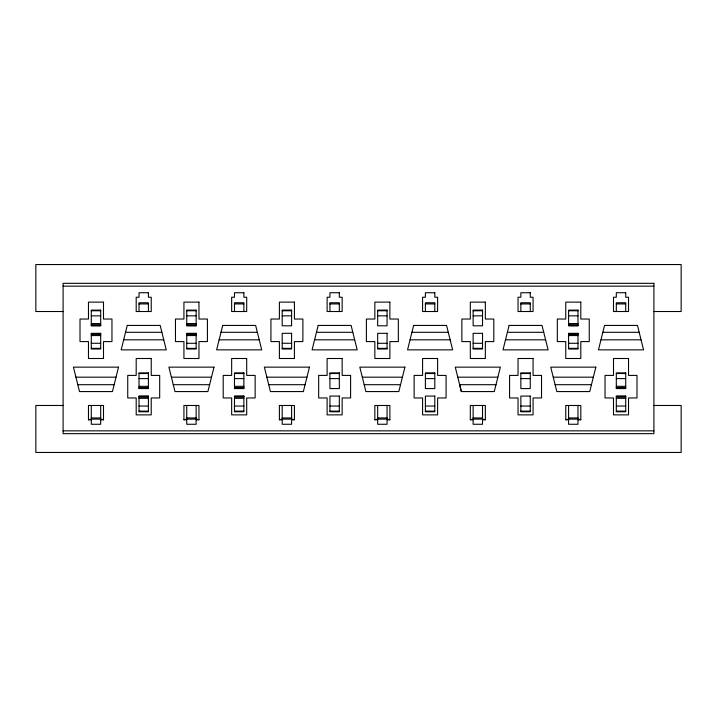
<?xml version="1.0" encoding="UTF-8"?>
<svg xmlns="http://www.w3.org/2000/svg" width="717" height="717" viewBox="0 0 717 717"><rect width="100%" height="100%" fill="white"/><g stroke="black" fill="none" stroke-linecap="round" stroke-linejoin="round"><path stroke-width="1.08" d="M88.469 419.759L91.283 419.131L100.685 419.131L103.499 419.759L103.499 405.481L88.469 405.481L88.469 419.759L91.283 419.759M183.928 419.759L186.743 419.131L196.144 419.131L198.959 419.759L198.959 405.481L183.928 405.481L183.928 419.759L186.743 419.759M279.388 419.759L282.202 419.131L291.604 419.131L294.418 419.759L294.418 405.481L279.388 405.481L279.388 419.759L282.202 419.759M374.848 419.759L377.671 419.131L387.063 419.131L389.878 419.759L389.878 405.481L374.848 405.481L374.848 419.759L377.671 419.759M470.307 419.759L473.13 419.131L482.523 419.131L485.346 419.759L485.346 405.481L470.307 405.481L470.307 419.759L473.13 419.759M565.767 419.759L568.59 419.131L577.983 419.131L580.806 419.759L580.806 405.481L565.767 405.481L565.767 419.759L568.59 419.759M63.096 286.155L653.904 286.155M139.017 303.936L148.41 303.936M234.477 303.936L243.87 303.936M329.937 303.936L339.329 303.936M425.396 303.936L434.798 303.936M520.856 303.936L530.257 303.936M616.315 303.936L625.717 303.936M91.283 310.766L100.685 310.766M186.743 310.766L196.144 310.766M282.202 310.766L291.604 310.766M377.671 310.766L387.063 310.766M473.13 310.766L482.523 310.766M568.59 310.766L577.983 310.766M63.096 311.519L35.85 311.519L35.85 264.546L681.15 264.546L681.15 311.519L653.904 311.519M91.283 315.847L100.685 315.847M186.743 315.847L196.144 315.847M282.202 315.847L291.604 315.847M377.671 315.847L387.063 315.847M473.13 315.847L482.523 315.847M568.59 315.847L577.983 315.847M91.283 323.564L100.685 323.564M186.743 323.564L196.144 323.564M568.59 323.564L577.983 323.564M91.283 324.756L100.685 324.756M186.743 324.756L196.144 324.756M568.59 324.756L577.983 324.756M125.538 332.303L161.89 332.303M220.997 332.303L257.349 332.303M316.457 332.303L352.809 332.303M411.925 332.303L448.268 332.303M507.385 332.303L543.728 332.303M602.845 332.303L639.188 332.303M91.283 333.539L100.685 333.602M186.743 333.539L196.144 333.602M568.59 333.539L577.983 333.602M91.283 334.373L100.685 334.373M186.743 334.373L196.144 334.373M568.59 334.373L577.983 334.373M91.283 335.556L100.685 335.556M186.743 335.556L196.144 335.556M568.59 335.556L577.983 335.556M123.665 339.822L163.763 339.822M219.124 339.822L259.222 339.822M314.584 339.822L354.682 339.822M410.043 339.822L450.142 339.822M505.512 339.822L545.601 339.822M600.971 339.822L641.061 339.822M91.283 343.282L100.685 343.282M186.743 343.282L196.144 343.282M282.202 343.282L291.604 343.282M377.671 343.282L387.063 343.282M473.13 343.282L482.523 343.282M568.59 343.282L577.983 343.282M91.283 348.354L100.685 348.354M186.743 348.354L196.144 348.354M282.202 348.354L291.604 348.354M377.671 348.354L387.063 348.354M473.13 348.354L482.523 348.354M568.59 348.354L577.983 348.354M139.017 373.53L148.41 373.53M234.477 373.53L243.87 373.53M329.937 373.53L339.329 373.53M425.396 373.53L434.798 373.53M520.856 373.53L530.257 373.53M616.315 373.53L625.717 373.53M75.939 377.178L116.029 377.178M171.399 377.178L211.488 377.178M266.858 377.178L306.957 377.178M362.318 377.178L402.416 377.178M457.778 377.178L497.876 377.178M553.237 377.178L593.335 377.178M139.017 378.603L148.41 378.603M234.477 378.603L243.87 378.603M329.937 378.603L339.329 378.603M425.396 378.603L434.798 378.603M520.856 378.603L530.257 378.603M616.315 378.603L625.717 378.603M77.812 384.697L114.155 384.697M173.272 384.697L209.615 384.697M268.732 384.697L305.075 384.697M364.191 384.697L400.543 384.697M496.003 384.697L459.651 384.697L461.363 391.572L494.282 391.572L500.376 367.14L455.277 367.14L461.363 391.572M555.11 384.697L591.462 384.697M139.017 386.329L148.41 386.329M234.477 386.329L243.87 386.329M616.315 386.329L625.717 386.329M139.017 387.521L148.41 387.521M234.477 387.521L243.87 387.521M616.315 387.521L625.717 387.521M139.017 388.345L148.41 388.282M234.477 388.345L243.87 388.282M616.315 388.282L625.717 388.345M139.017 396.367L148.41 396.367M234.477 396.367L243.87 396.367M616.315 396.367L625.717 396.367M139.017 397.137L148.41 397.137M234.477 397.137L243.87 397.137M616.315 397.137L625.717 397.137M139.017 398.32L148.41 398.32M234.477 398.32L243.87 398.32M616.315 398.32L625.717 398.32M63.096 405.481L35.85 405.481L35.85 452.454L681.15 452.454L681.15 405.481L653.904 405.481M139.017 406.046L148.41 406.046M234.477 406.046L243.87 406.046M329.937 406.046L339.329 406.046M425.396 406.046L434.798 406.046M520.856 406.046L530.257 406.046M616.315 406.046L625.717 406.046M139.017 411.119L148.41 411.119M234.477 411.119L243.87 411.119M329.937 411.119L339.329 411.119M425.396 411.119L434.798 411.119M520.856 411.119L530.257 411.119M616.315 411.119L625.717 411.119M91.283 417.948L100.685 417.948M186.743 417.948L196.144 417.948M282.202 417.948L291.604 417.948M377.671 417.948L387.063 417.948M473.13 417.948L482.523 417.948M568.59 417.948L577.983 417.948M100.685 419.759L103.499 419.759M196.144 419.759L198.959 419.759M291.604 419.759L294.418 419.759M387.063 419.759L389.878 419.759M482.523 419.759L485.346 419.759M577.983 419.759L580.806 419.759M63.096 430.845L653.904 430.845M625.717 311.519L625.717 302.753L616.315 302.753L616.315 311.519M577.983 405.481L577.983 424.267L568.59 424.267L568.59 405.481M530.257 311.519L530.257 302.753L520.856 302.753L520.856 311.519M482.523 405.481L482.523 424.267L473.13 424.267L473.13 405.481M434.798 311.519L434.798 302.753L425.396 302.753L425.396 311.519M387.063 405.481L387.063 424.267L377.671 424.267L377.671 405.481M339.329 311.519L339.329 302.753L329.937 302.753L329.937 311.519M291.604 405.481L291.604 424.267L282.202 424.267L282.202 405.481M243.87 311.519L243.87 302.753L234.477 302.753L234.477 311.519M196.144 405.481L196.144 424.267L186.743 424.267L186.743 405.481M148.41 311.519L148.41 302.753L139.017 302.753L139.017 311.519M100.685 405.481L100.685 424.267L91.283 424.267L91.283 405.481M127.259 325.428L121.164 349.86L166.263 349.86L160.169 325.428L127.259 325.428M118.529 367.14L112.444 391.572L79.524 391.572L73.43 367.14L118.529 367.14M222.718 325.428L216.624 349.86L261.723 349.86L255.637 325.428L222.718 325.428M213.998 367.14L207.903 391.572L174.984 391.572L168.889 367.14L213.998 367.14M318.178 325.428L312.083 349.86L357.183 349.86L351.097 325.428L318.178 325.428M309.457 367.14L303.363 391.572L270.443 391.572L264.358 367.14L309.457 367.14M413.637 325.428L407.543 349.86L452.642 349.86L446.557 325.428L413.637 325.428M404.917 367.14L398.822 391.572L365.903 391.572L359.817 367.14L404.917 367.14M509.097 325.428L503.002 349.86L548.111 349.86L542.016 325.428L509.097 325.428M604.556 325.428L598.471 349.86L643.57 349.86L637.476 325.428L604.556 325.428M595.836 367.14L589.741 391.572L556.831 391.572L550.737 367.14L595.836 367.14M653.904 283.332L63.096 283.332L63.096 433.668L653.904 433.668L653.904 283.332M148.41 292.733L139.017 292.733L139.017 297.241L136.194 297.241L136.194 311.519L151.233 311.519L151.233 297.241L148.41 297.241L148.41 292.733M243.87 292.733L234.477 292.733L234.477 297.241L231.654 297.241L231.654 311.519L246.693 311.519L246.693 297.241L243.87 297.241L243.87 292.733M339.329 292.733L329.937 292.733L329.937 297.241L327.122 297.241L327.122 311.519L342.152 311.519L342.152 297.241L339.329 297.241L339.329 292.733M434.798 292.733L425.396 292.733L425.396 297.241L422.582 297.241L422.582 311.519L437.612 311.519L437.612 297.241L434.798 297.241L434.798 292.733M530.257 292.733L520.856 292.733L520.856 297.241L518.041 297.241L518.041 311.519L533.072 311.519L533.072 297.241L530.257 297.241L530.257 292.733M625.717 292.733L616.315 292.733L616.315 297.241L613.501 297.241L613.501 311.519L628.531 311.519L628.531 297.241L625.717 297.241L625.717 292.733M103.499 302.126L88.469 302.126L88.469 319.038L80.008 319.038L80.008 341.588L88.469 341.588L88.469 358.5L103.499 358.5L103.499 341.588L111.96 341.588L111.96 319.038L103.499 319.038L103.499 302.126M198.959 302.126L183.928 302.126L183.928 319.038L175.468 319.038L175.468 341.588L183.928 341.588L183.928 358.5L198.959 358.5L198.959 341.588L207.419 341.588L207.419 319.038L198.959 319.038L198.959 302.126M294.418 302.126L279.388 302.126L279.388 319.038L270.927 319.038L270.927 341.588L279.388 341.588L279.388 358.5L294.418 358.5L294.418 341.588L302.879 341.588L302.879 319.038L294.418 319.038L294.418 302.126M389.878 302.126L374.848 302.126L374.848 319.038L366.396 319.038L366.396 341.588L374.848 341.588L374.848 358.5L389.878 358.5L389.878 341.588L398.338 341.588L398.338 319.038L389.878 319.038L389.878 302.126M485.346 302.126L470.307 302.126L470.307 319.038L461.856 319.038L461.856 341.588L470.307 341.588L470.307 358.5L485.346 358.5L485.346 341.588L493.798 341.588L493.798 319.038L485.346 319.038L485.346 302.126M580.806 302.126L565.767 302.126L565.767 319.038L557.315 319.038L557.315 341.588L565.767 341.588L565.767 358.5L580.806 358.5L580.806 341.588L589.257 341.588L589.257 319.038L580.806 319.038L580.806 302.126M100.685 310.111L91.283 310.111L91.283 325.805L100.685 325.805L100.685 310.111M196.144 310.111L186.743 310.111L186.743 325.805L196.144 325.805L196.144 310.111M291.604 310.111L282.202 310.111L282.202 325.805L291.604 325.805L291.604 310.111M387.063 310.111L377.671 310.111L377.671 325.805L387.063 325.805L387.063 310.111M482.523 310.111L473.13 310.111L473.13 325.805L482.523 325.805L482.523 310.111M577.983 310.111L568.59 310.111L568.59 325.805L577.983 325.805L577.983 310.111M100.685 325.518L91.283 325.518L100.685 325.581M196.144 325.518L186.743 325.518L196.144 325.581M577.983 325.518L568.59 325.518L577.983 325.581M100.685 333.324L91.283 333.324L91.283 349.018L100.685 349.018L100.685 333.324M196.144 333.324L186.743 333.324L186.743 349.018L196.144 349.018L196.144 333.324M291.604 333.324L282.202 333.324L282.202 349.018L291.604 349.018L291.604 333.324M387.063 333.324L377.671 333.324L377.671 349.018L387.063 349.018L387.063 333.324M482.523 333.324L473.13 333.324L473.13 349.018L482.523 349.018L482.523 333.324M577.983 333.324L568.59 333.324L568.59 349.018L577.983 349.018L577.983 333.324M151.233 358.5L136.194 358.5L136.194 375.412L127.743 375.412L127.743 397.962L136.194 397.962L136.194 414.874L151.233 414.874L151.233 397.962L159.685 397.962L159.685 375.412L151.233 375.412L151.233 358.5M246.693 358.5L231.654 358.5L231.654 375.412L223.202 375.412L223.202 397.962L231.654 397.962L231.654 414.874L246.693 414.874L246.693 397.962L255.144 397.962L255.144 375.412L246.693 375.412L246.693 358.5M342.152 358.5L327.122 358.5L327.122 375.412L318.662 375.412L318.662 397.962L327.122 397.962L327.122 414.874L342.152 414.874L342.152 397.962L350.604 397.962L350.604 375.412L342.152 375.412L342.152 358.5M437.612 358.5L422.582 358.5L422.582 375.412L414.121 375.412L414.121 397.962L422.582 397.962L422.582 414.874L437.612 414.874L437.612 397.962L446.073 397.962L446.073 375.412L437.612 375.412L437.612 358.5M533.072 358.5L518.041 358.5L518.041 375.412L509.581 375.412L509.581 397.962L518.041 397.962L518.041 414.874L533.072 414.874L533.072 397.962L541.532 397.962L541.532 375.412L533.072 375.412L533.072 358.5M628.531 358.5L613.501 358.5L613.501 375.412L605.04 375.412L605.04 397.962L613.501 397.962L613.501 414.874L628.531 414.874L628.531 397.962L636.992 397.962L636.992 375.412L628.531 375.412L628.531 358.5M148.41 372.876L139.017 372.876L139.017 388.569L148.41 388.569L148.41 372.876M243.87 372.876L234.477 372.876L234.477 388.569L243.87 388.569L243.87 372.876M339.329 372.876L329.937 372.876L329.937 388.569L339.329 388.569L339.329 372.876M434.798 372.876L425.396 372.876L425.396 388.569L434.798 388.569L434.798 372.876M530.257 372.876L520.856 372.876L520.856 388.569L530.257 388.569L530.257 372.876M625.717 372.876L616.315 372.876L616.315 388.569L625.717 388.569L625.717 372.876M148.41 396.08L139.017 396.08L139.017 411.773L148.41 411.773L148.41 396.08M243.87 396.08L234.477 396.08L234.477 411.773L243.87 411.773L243.87 396.08M339.329 396.08L329.937 396.08L329.937 411.773L339.329 411.773L339.329 396.08M434.798 396.08L425.396 396.08L425.396 411.773L434.798 411.773L434.798 396.08M530.257 396.08L520.856 396.08L520.856 411.773L530.257 411.773L530.257 396.08M625.717 396.08L616.315 396.08L616.315 411.773L625.717 411.773L625.717 396.08"/></g></svg>
